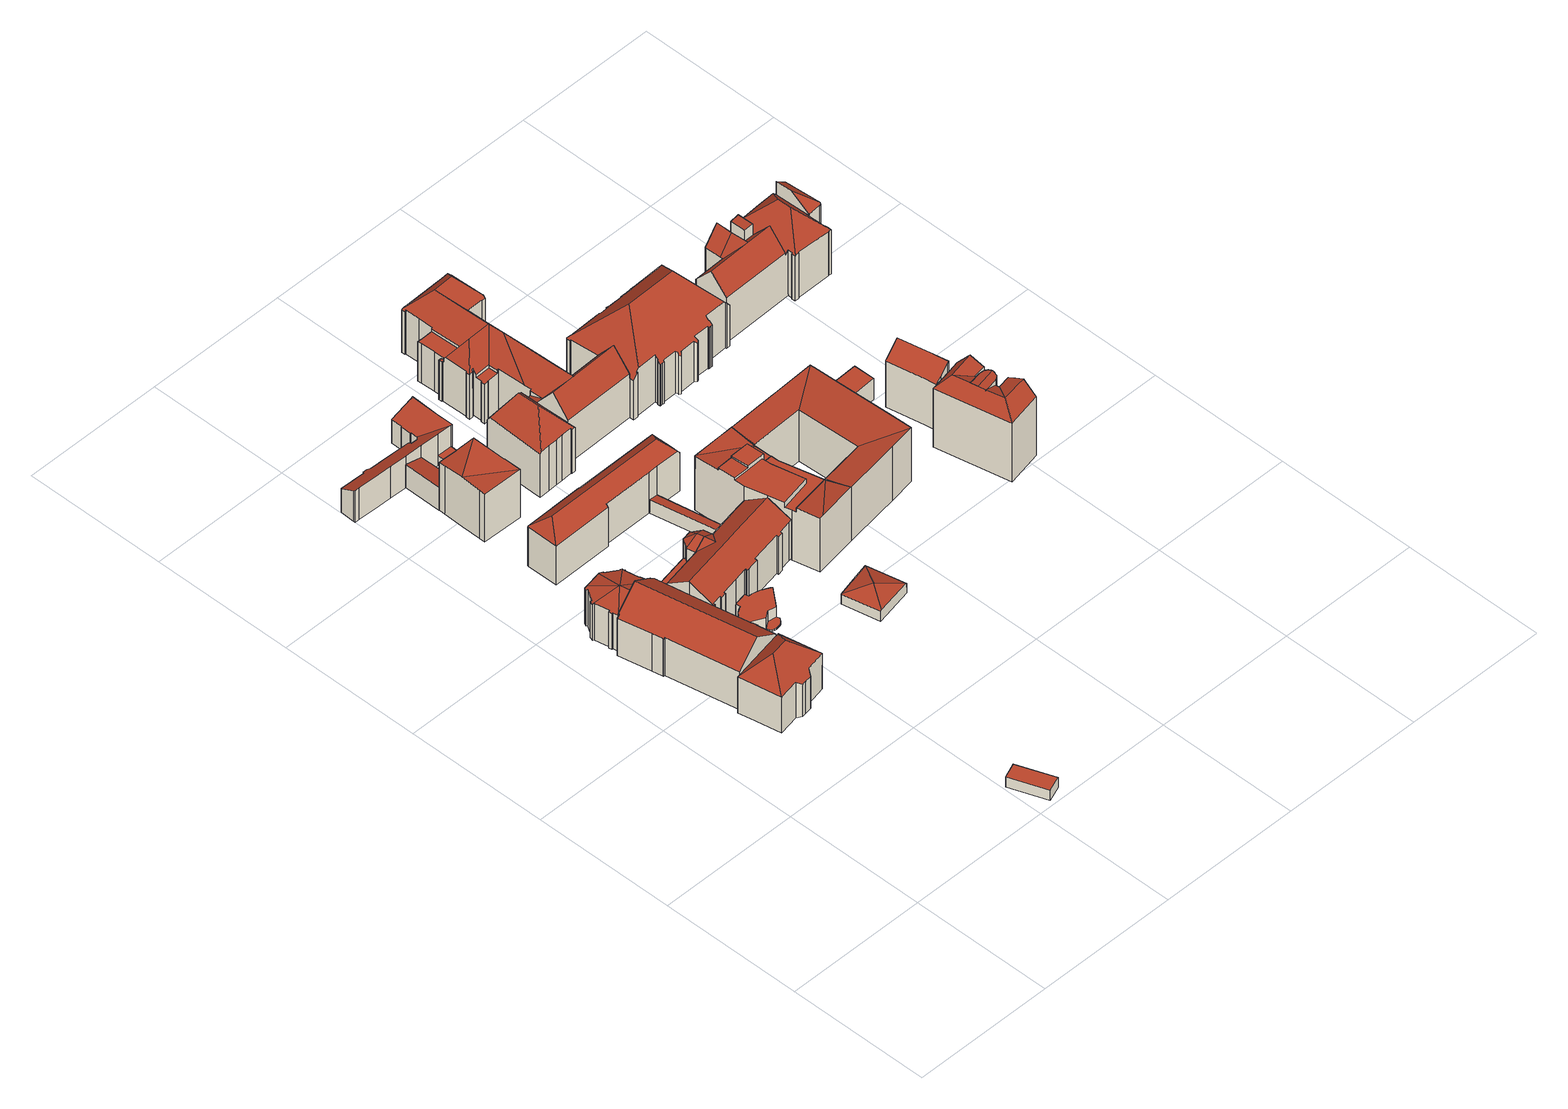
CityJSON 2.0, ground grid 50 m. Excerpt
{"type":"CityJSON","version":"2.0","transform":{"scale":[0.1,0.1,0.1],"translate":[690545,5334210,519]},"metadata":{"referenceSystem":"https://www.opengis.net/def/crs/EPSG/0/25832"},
"CityObjects":{
"building1":{"type":"Building","attributes":{"Gemeindeschluessel":"09162000","HoeheDach":"524.920","HoeheGrund":"520.920","Methode":"1000","NiedrigsteTraufeDesGebaeudes":"524.920","Geometrietyp2DReferenz":"3000","function":"51009_1610","roofType":"1000","measuredHeight":4},"geometry":[{"type":"MultiSurface","lod":"2","boundaries":[[[0,1,2,3]],[[4,5,6,7]],[[1,6,5,2]],[[3,2,5,4]],[[3,4,7,0]],[[7,6,1,0]]],"semantics":{"surfaces":[{"type":"WallSurface"},{"type":"RoofSurface"},{"type":"GroundSurface"}],"values":[0,0,1,0,2,0]}}]},
"building2":{"type":"Building","attributes":{"name":"Chirurgische Klinik","Gemeindeschluessel":"09162000","HoeheDach":"541.190","HoeheGrund":"519.807","Methode":"2000","NiedrigsteTraufeDesGebaeudes":"532.446","Geometrietyp2DReferenz":"3000","function":"31001_9998","roofType":"3200","measuredHeight":21.38,"storeysAboveGround":3},"geometry":[{"type":"MultiSurface","lod":"2","boundaries":[[[8,9,10,11]],[[12,13,14,15]],[[16,17,18,19,20]],[[21,22,23,24]],[[25,26,27,28,29]],[[30,31,32,33]],[[30,34,35,36,31]],[[37,38,39,40]],[[11,10,41,42]],[[43,44,45,46]],[[47,48,49,50,51,52]],[[53,54,55,56]],[[47,41,10,9,57,58,59,60,61,48]],[[62,63,64,65]],[[66,67,68,69,70]],[[49,71,72,73,50]],[[74,75,76,77,78,73]],[[61,79,80,81,23,22,82,83,84,85,86,87,88,89,90,91,92,48]],[[71,93,94,72]],[[54,53,95,96]],[[97,87,86,98]],[[53,56,73,72,99,100,101,102,95]],[[103,104,105,94,93,91,90]],[[106,107,108,109]],[[38,37,110,111]],[[112,57,9,8]],[[113,108,107,114,45,44,70,69,72]],[[65,64,27,26]],[[115,89,88,116]],[[13,12,117,118]],[[119,59,58,120]],[[121,122,123,124]],[[103,90,89,115]],[[125,82,22,21]],[[126,84,83,127]],[[128,129,130,131]],[[52,51,77,76]],[[132,133,20,134,135,36,35,136]],[[137,101,100,138]],[[128,138,100,99,129]],[[66,70,44,43]],[[72,69,68,29,28]],[[71,92,91,93]],[[14,13,118,39,38,111,18,17,16,139,119,120,112,8,11,42,75,74,55,54,96,140,137,138,128,131,141,62,65,26,25,67,66,43,46,142,106,109,143,144,145,146,147,121,124,104,103,115,116,97,98,148,126,127,125,21,24,149,150,34,30,33]],[[116,88,87,97]],[[12,15,151,135,134,110,37,40,117]],[[140,102,101,137]],[[148,85,84,126]],[[16,20,133,139]],[[74,73,56,55]],[[98,86,85,148]],[[143,152,153,144]],[[124,123,105,104]],[[14,33,32,151,15]],[[143,109,108,113,152]],[[46,45,114,142]],[[24,23,81,149]],[[119,139,133,132,60,59]],[[25,29,68,67]],[[151,32,31,36,135]],[[127,83,82,125]],[[51,50,78,77]],[[34,150,80,79,136,35]],[[132,136,79,61,60]],[[50,73,78]],[[102,140,96,95]],[[75,42,41,47,52,76]],[[149,81,80,150]],[[94,105,123,122,154,155,156,153,152,113,72]],[[147,154,122,121]],[[145,156,155,146]],[[131,130,157,141]],[[120,58,57,112]],[[141,157,63,62]],[[49,48,92,71]],[[19,110,134,20]],[[72,28,27,64,63,157,130,129,99]],[[144,153,156,145]],[[118,117,40,39]],[[142,114,107,106]],[[146,155,154,147]],[[18,111,110,19]]],"semantics":{"surfaces":[{"type":"WallSurface"},{"type":"RoofSurface"},{"type":"GroundSurface"}],"values":[0,0,0,0,0,0,0,0,0,0,0,0,1,0,0,1,0,1,1,0,0,1,0,0,0,0,1,0,0,0,0,0,0,0,0,0,1,1,0,0,0,1,0,2,0,1,0,0,0,0,0,0,0,0,0,0,0,0,0,1,0,0,0,0,1,0,0,0,1,0,0,0,0,0,0,1,1,0,0,0,0,0]}}]},
"building3":{"type":"Building","attributes":{"Gemeindeschluessel":"09162000","HoeheDach":"529.233","HoeheGrund":"519.660","Methode":"1000","NiedrigsteTraufeDesGebaeudes":"529.233","Geometrietyp2DReferenz":"3000","function":"31001_9998","roofType":"1000","measuredHeight":9.57,"storeysAboveGround":2},"geometry":[{"type":"MultiSurface","lod":"2","boundaries":[[[158,159,160,161,162,163]],[[164,165,166,167,168,169]],[[170,171,158,163]],[[172,173,174,175]],[[165,164,176,177,178,172,175,179,170,163,162,161,166]],[[178,180,173,172]],[[161,160,167,166]],[[180,181,182,169,168,167,160,159,158,171,183,174,173]],[[178,177,176,182,181,180]],[[179,175,174,183,171,170]],[[164,169,182,176]]],"semantics":{"surfaces":[{"type":"WallSurface"},{"type":"GroundSurface"},{"type":"RoofSurface"}],"values":[0,0,0,0,1,0,0,2,0,0,0]}}]},
"building4":{"type":"Building","attributes":{"Gemeindeschluessel":"09162000","HoeheDach":"525.230","HoeheGrund":"520.630","Methode":"2000","NiedrigsteTraufeDesGebaeudes":"521.240","Geometrietyp2DReferenz":"3000","function":"51009_1610","roofType":"1000","measuredHeight":4.6},"geometry":[{"type":"MultiSurface","lod":"2","boundaries":[[[184,185,186,187]],[[188,189,190,191]],[[192,193,194,195,196,197]],[[198,199,200,201]],[[202,203,204,205]],[[187,186,206,207]],[[208,202,205,188,191,209,210,211,212,196,195,213,214,215,216,217,218,219,184,187,207,220,221,222,223,224,225,226,227,228,198,201,229,230]],[[229,231,232,230]],[[227,233,234,228]],[[201,200,231,229]],[[235,211,210,236]],[[211,235,237,212]],[[212,237,197,196]],[[238,239,240,241,242,243,206,186,185,244,245,246,247,248,249,250,194,193,251,252,232,231,200,199,234,233,253]],[[219,244,185,184]],[[235,236,254,190,189,204,203,255,256,257,192,197,237]],[[208,255,203,202]],[[216,247,246,217]],[[213,250,249,214]],[[214,249,248,215]],[[241,240,223,222]],[[218,245,244,219]],[[246,245,218,217]],[[238,253,226,225]],[[224,239,238,225]],[[221,242,241,222]],[[191,190,254,209]],[[208,230,232,252,256,255]],[[228,234,199,198]],[[226,253,233,227]],[[206,243,220,207]],[[223,240,239,224]],[[215,248,247,216]],[[205,204,189,188]],[[256,252,251,257]],[[243,242,221,220]],[[257,251,193,192]],[[195,194,250,213]],[[209,254,236,210]]],"semantics":{"surfaces":[{"type":"WallSurface"},{"type":"GroundSurface"},{"type":"RoofSurface"}],"values":[0,0,0,0,0,0,1,0,0,0,0,0,0,2,0,2,0,0,0,0,0,0,0,0,0,0,0,0,0,0,0,0,0,0,0,0,0,0,0]}}]},
"building5":{"type":"Building","attributes":{"Gemeindeschluessel":"09162000","HoeheDach":"538.788","HoeheGrund":"519.310","Methode":"2000","NiedrigsteTraufeDesGebaeudes":"538.190","Geometrietyp2DReferenz":"3000","function":"31001_9998","roofType":"1000","measuredHeight":19.48,"storeysAboveGround":5},"geometry":[{"type":"MultiSurface","lod":"2","boundaries":[[[258,259,260,261]],[[262,263,264,265]],[[266,267,268,269]],[[270,271,272,273,274]],[[270,274,268,267]],[[275,276,277,278,273,272]],[[279,270,267,266]],[[276,275,280,279,266,269,281,262,265,258,261,277]],[[268,274,263,262,281,269]],[[273,278,260,259,264,263,274]],[[265,264,259,258]],[[261,260,278,277]],[[280,271,270,279]],[[275,272,271,280]]],"semantics":{"surfaces":[{"type":"WallSurface"},{"type":"RoofSurface"},{"type":"GroundSurface"}],"values":[0,0,0,1,1,0,0,2,0,1,0,0,0,0]}}]},
"building6":{"type":"Building","attributes":{"Gemeindeschluessel":"09162000","HoeheDach":"528.298","HoeheGrund":"519.250","Methode":"2000","NiedrigsteTraufeDesGebaeudes":"526.783","Geometrietyp2DReferenz":"3000","function":"31001_9998","roofType":"2100","measuredHeight":9.05,"storeysAboveGround":2},"geometry":[{"type":"MultiSurface","lod":"2","boundaries":[[[282,283,284,285,286,287,288,289]],[[290,289,288,291]],[[292,293,294,295,296,290,291,297]],[[295,294,284,283,282,296]],[[296,282,289,290]],[[293,292,297,287,286,285]],[[293,285,284,294]],[[291,288,287,297]]],"semantics":{"surfaces":[{"type":"RoofSurface"},{"type":"WallSurface"},{"type":"GroundSurface"}],"values":[0,1,2,1,1,1,1,1]}}]},
"building7":{"type":"Building","attributes":{"Gemeindeschluessel":"09162000","HoeheDach":"531.394","HoeheGrund":"519.050","Methode":"2000","NiedrigsteTraufeDesGebaeudes":"527.628","Geometrietyp2DReferenz":"3000","function":"31001_9998","roofType":"2100","measuredHeight":12.34,"storeysAboveGround":3},"geometry":[{"type":"MultiSurface","lod":"2","boundaries":[[[298,299,300,301]],[[302,303,304,305]],[[305,304,306,307]],[[308,309,310,311]],[[312,301,300,313,314,315]],[[316,317,318,319]],[[320,321,322,323,324,325,326,327]],[[328,329,330,331,332,333]],[[334,335,307,306,336,337]],[[338,339,340,341]],[[307,335,334,342,343,344,329,328,333,298,301,312,315,308,311,345,346,347,348,349,350,351,352,353,316,319,338,341,354,327,326,325,324,355,356,357,358,302,305]],[[357,359,360,358]],[[315,314,309,308]],[[324,323,361,355]],[[350,362,363,351]],[[355,361,364,356]],[[348,365,366,349]],[[367,368,369,347,346,345]],[[323,322,321,370,371,337,336,306,304,303,360,359,364,361]],[[349,366,362,350]],[[334,337,371,342]],[[314,313,300,299,332,331,330,372,370,321,320,373,340,339,318,317,374,375,363,362,366,365,369,368,367,310,309]],[[340,373,320,327,354,341]],[[333,332,299,298]],[[358,360,303,302]],[[374,317,316,353,352,375]],[[356,364,359,357]],[[319,318,339,338]],[[344,372,330,329]],[[343,342,371,370,372,344]],[[351,363,375,352]],[[311,310,367,345]],[[347,369,365,348]]],"semantics":{"surfaces":[{"type":"WallSurface"},{"type":"GroundSurface"},{"type":"RoofSurface"}],"values":[0,0,0,0,0,0,0,0,0,0,1,0,0,0,0,0,0,0,2,0,0,2,0,0,0,0,0,0,0,0,0,0,0]}}]},
"building8":{"type":"Building","attributes":{"name":"Chirurgische Klinik","Gemeindeschluessel":"09162000","HoeheDach":"539.770","HoeheGrund":"519.770","Methode":"2000","NiedrigsteTraufeDesGebaeudes":"534.461","Geometrietyp2DReferenz":"3000","function":"31001_3051","roofType":"3100","measuredHeight":20,"storeysAboveGround":3},"geometry":[{"type":"MultiSurface","lod":"2","boundaries":[[[376,377,378,379,380,381,382,383]],[[380,379,384,385]],[[386,387,388,389]],[[390,391,392,393]],[[394,395,396,397]],[[398,399,400,401]],[[402,403,404,405,406]],[[407,408,409,410]],[[411,412,395,394]],[[410,409,413,414]],[[415,416,417,418]],[[419,377,376,420,421]],[[402,406,422,423]],[[424,425,426,427]],[[414,413,416,415]],[[419,378,377]],[[428,429,430,431,432,433]],[[434,423,422]],[[434,422,406,419,421,435]],[[406,405,436,384,419]],[[437,438,387,386,439,440]],[[427,426,441,442]],[[443,444,445,446,447,448,392,391,388,387,438,437,403,402,423,449,450]],[[428,433,425,424]],[[451,452,453,454,455,448,447]],[[384,379,378,419]],[[456,127,457,458,459,126]],[[397,396,460,461]],[[389,388,391,390]],[[436,404,403,437,440,462,463,385,384]],[[418,417,464,465]],[[466,126,459,443,450,148]],[[393,392,448,455]],[[401,400,412,411]],[[148,450,449,467]],[[465,464,457,127]],[[453,452,399,398]],[[461,460,431,430]],[[468,467,449,423,434,435,469]],[[470,471,408,407]],[[398,401,411,394,397,461,430,429,428,424,427,442,470,407,410,414,415,418,465,127,456,126,466,148,467,468,469,472,473,383,382,381,380,385,463,462,440,439,386,389,390,393,455,454,453]],[[442,441,471,470]],[[435,421,420,473,472,469]],[[459,458,457,464,417,416,413,409,408,471,441,426,425,433,432,431,460,396,395,412,400,399,452,451,447,446,445,444,443]],[[405,404,436]],[[473,420,376,383]]],"semantics":{"surfaces":[{"type":"WallSurface"},{"type":"RoofSurface"},{"type":"GroundSurface"}],"values":[0,0,0,0,0,0,1,0,0,0,0,1,1,0,0,1,0,0,1,1,0,0,1,0,0,1,0,0,0,0,0,0,0,0,0,0,0,0,0,0,2,0,0,1,0,0]}}]},
"building9":{"type":"Building","attributes":{"Gemeindeschluessel":"09162000","HoeheDach":"539.850","HoeheGrund":"519.470","Methode":"2000","NiedrigsteTraufeDesGebaeudes":"534.645","Geometrietyp2DReferenz":"3000","function":"31001_9998","roofType":"3200","measuredHeight":20.38,"storeysAboveGround":3},"geometry":[{"type":"MultiSurface","lod":"2","boundaries":[[[474,475,476,477]],[[478,479,480,481]],[[482,483,484,485,486,487]],[[480,479,476,475,488,489,490,491,492]],[[493,494,495,496,497,498]],[[477,476,479,478]],[[488,499,500,501,494,493,489]],[[492,491,502,503,504]],[[505,506,507,474,477,478,481,504,503,486,485,484,497,496,495]],[[501,500,506,505,495,494]],[[503,502,487,486]],[[507,506,500,499,488,475,474]],[[481,480,492,504]],[[490,482,487,502,491]],[[490,489,493,498,483,482]],[[484,483,498,497]]],"semantics":{"surfaces":[{"type":"WallSurface"},{"type":"RoofSurface"},{"type":"GroundSurface"}],"values":[0,0,0,1,0,0,1,0,2,0,0,0,0,1,1,0]}}]},
"building10":{"type":"Building","attributes":{"Gemeindeschluessel":"09162000","HoeheDach":"523.243","HoeheGrund":"519.260","Methode":"1000","NiedrigsteTraufeDesGebaeudes":"523.243","Geometrietyp2DReferenz":"3000","function":"31001_2000","roofType":"1000","measuredHeight":3.98},"geometry":[{"type":"MultiSurface","lod":"2","boundaries":[[[508,509,510,511]],[[511,512,513,508]],[[511,510,514,512]],[[513,515,509,508]],[[509,515,514,510]],[[512,514,515,513]]],"semantics":{"surfaces":[{"type":"WallSurface"},{"type":"GroundSurface"},{"type":"RoofSurface"}],"values":[0,1,0,0,2,0]}}]},
"building11":{"type":"Building","attributes":{"Gemeindeschluessel":"09162000","HoeheDach":"526.519","HoeheGrund":"520.262","Methode":"2000","NiedrigsteTraufeDesGebaeudes":"524.123","Geometrietyp2DReferenz":"3000","function":"31001_9998","roofType":"3500","measuredHeight":6.26},"geometry":[{"type":"MultiSurface","lod":"2","boundaries":[[[516,517,518,519,520]],[[521,522,523]],[[519,524,525,520]],[[519,518,526,527,524]],[[518,517,528,529,526]],[[530,523,522,529,528]],[[516,520,525,521,523,530]],[[522,527,526,529]],[[521,525,524,527,522]],[[516,530,528,517]]],"semantics":{"surfaces":[{"type":"GroundSurface"},{"type":"RoofSurface"},{"type":"WallSurface"}],"values":[0,1,2,2,2,1,2,1,1,2]}}]},
"building12":{"type":"Building","attributes":{"Gemeindeschluessel":"09162000","HoeheDach":"523.228","HoeheGrund":"519.290","Methode":"1000","NiedrigsteTraufeDesGebaeudes":"522.762","Geometrietyp2DReferenz":"3000","function":"31001_2000","roofType":"1000","measuredHeight":3.94},"geometry":[{"type":"MultiSurface","lod":"2","boundaries":[[[531,532,533,534]],[[531,535,536,532]],[[532,536,537,533]],[[531,534,538,535]],[[536,535,538,537]],[[533,537,538,534]]],"semantics":{"surfaces":[{"type":"WallSurface"},{"type":"RoofSurface"},{"type":"GroundSurface"}],"values":[0,0,1,2,0,0]}}]},
"building13":{"type":"Building","attributes":{"Gemeindeschluessel":"09162000","HoeheDach":"524.936","HoeheGrund":"519.470","Methode":"1000","NiedrigsteTraufeDesGebaeudes":"524.524","Geometrietyp2DReferenz":"3000","function":"31001_9998","roofType":"1000","measuredHeight":5.47},"geometry":[{"type":"MultiSurface","lod":"2","boundaries":[[[539,540,541,542,474,543]],[[544,540,539,543,545,546]],[[547,477,548,474,542,541]],[[547,544,546,477]],[[541,540,544,547]],[[546,545,543,474,548,477]]],"semantics":{"surfaces":[{"type":"WallSurface"},{"type":"RoofSurface"},{"type":"GroundSurface"}],"values":[0,1,2,0,0,0]}}]},
"building14":{"type":"Building","attributes":{"Gemeindeschluessel":"09162000","HoeheDach":"541.964","HoeheGrund":"519.049","Methode":"2000","NiedrigsteTraufeDesGebaeudes":"538.653","Geometrietyp2DReferenz":"3000","function":"31001_9998","roofType":"1000","measuredHeight":22.91,"storeysAboveGround":5},"geometry":[{"type":"MultiSurface","lod":"2","boundaries":[[[549,550,551,552]],[[553,554,555,556,557]],[[558,559,560,561]],[[562,563,564,565,566,567]],[[568,569,570,571]],[[572,573,550,549]],[[574,575,576,577]],[[564,551,550,573,565]],[[578,579,555,554]],[[580,581,582]],[[583,584,552,551,564,563,585,561,560]],[[586,587,569,568]],[[588,589,570,569,587,590,591]],[[558,561,585,592]],[[593,590,587,586]],[[557,556,579,582,581]],[[583,582,579,578,584]],[[594,595,596,571,570,589]],[[583,560,559,593,586,568,571,596,580,582]],[[597,598,599,600]],[[590,593,559,597,600,575,574,591]],[[562,567,577,576,599,598]],[[588,601,594,589]],[[553,595,594,601,602,572,549,552,584,578,554]],[[592,562,598,597,559,558]],[[572,602,566,565,573]],[[602,601,588,591,574,577,567,566]],[[585,563,562,592]],[[555,579,556]],[[575,600,599,576]],[[595,553,557,581,580,596]]],"semantics":{"surfaces":[{"type":"WallSurface"},{"type":"RoofSurface"},{"type":"GroundSurface"}],"values":[0,0,0,1,0,0,1,1,0,0,0,0,1,1,0,1,0,0,1,1,0,0,0,2,0,0,0,0,1,0,0]}}]},
"building15":{"type":"Building","attributes":{"name":"Staatl. Berufsfachschule für med.-technische Laboratoriumsassistenten der Universität München","Gemeindeschluessel":"09162000","HoeheDach":"540.257","HoeheGrund":"519.049","Methode":"1000","NiedrigsteTraufeDesGebaeudes":"539.197","Geometrietyp2DReferenz":"3000","function":"31001_9998","roofType":"1000","measuredHeight":21.21,"storeysAboveGround":5},"geometry":[{"type":"MultiSurface","lod":"2","boundaries":[[[603,604,605,606,607,608,609,610]],[[611,605,612,613]],[[549,609,608,614]],[[615,616,617,618,604,619]],[[620,621,622,623,624,625,626,627]],[[554,628,629,630,631,632]],[[629,633,623,622,634,630]],[[635,636,637,617,616,638,639,578]],[[613,612,627,626]],[[554,632,635,578]],[[632,631,630,634,618,617,637,636,635]],[[552,610,609,549]],[[608,607,606,605,611,640,641,614]],[[618,634,622,621,620,627,612,605,604]],[[552,642,619,604,603,610]],[[633,629,628,554,578,639,638,616,615,619,642,552,549,614,641,640,611,613,626,625,624,623]]],"semantics":{"surfaces":[{"type":"RoofSurface"},{"type":"WallSurface"},{"type":"GroundSurface"}],"values":[0,1,1,1,1,1,1,1,1,1,0,1,1,0,1,2]}}]},
"building16":{"type":"Building","attributes":{"Gemeindeschluessel":"09162000","HoeheDach":"528.136","HoeheGrund":"519.821","Methode":"1000","NiedrigsteTraufeDesGebaeudes":"528.136","Geometrietyp2DReferenz":"3000","function":"31001_1000","roofType":"1000","measuredHeight":8.31},"geometry":[{"type":"MultiSurface","lod":"2","boundaries":[[[643,644,645,646]],[[647,648,643,646]],[[649,647,646,645,650]],[[647,649,651,648]],[[652,650,645,644]],[[649,650,652,651]],[[648,651,652,644,643]]],"semantics":{"surfaces":[{"type":"WallSurface"},{"type":"GroundSurface"},{"type":"RoofSurface"}],"values":[0,0,1,0,0,0,2]}}]},
"building17":{"type":"Building","attributes":{"name":"Poliklinik","Gemeindeschluessel":"09162000","HoeheDach":"549.440","HoeheGrund":"519.090","Methode":"2000","NiedrigsteTraufeDesGebaeudes":"533.946","Geometrietyp2DReferenz":"3000","function":"31001_3051","roofType":"3200","measuredHeight":30.35,"storeysAboveGround":3},"geometry":[{"type":"MultiSurface","lod":"2","boundaries":[[[653,654,655,656]],[[657,658,659]],[[660,661,662,663]],[[664,665,666,667]],[[668,669,670,671]],[[672,673,674,675]],[[676,677,678,679]],[[680,681,682,683]],[[684,685,686]],[[687,688,654,653]],[[689,690,691,692]],[[693,694,695,696]],[[697,698,677,676]],[[699,700,701,702]],[[703,704,705,706]],[[707,708,709,710]],[[711,712,713,714,715]],[[716,717,718,719,720,721]],[[722,723,724,725]],[[726,721,720,727]],[[728,729,730,731]],[[732,733,734,735,736,737,738]],[[739,740,713,712]],[[741,742,743,744]],[[745,746,747,748,749]],[[703,750,751,752,704]],[[694,693,753,754,755,691,690,756,757,758,759,760,761,762,763,764,765,766,767,768,769,666,665,770,771,772,773,774,775]],[[776,777,737,736]],[[778,779,715,714,780]],[[781,782,783,784]],[[785,753,693,696]],[[786,787,788,789]],[[710,709,661,660]],[[688,790,791,779,778,792,793,655,654]],[[779,791,794,711,715]],[[750,703,795,796]],[[797,798,799,800]],[[713,740,801,802,803,804,780,714]],[[805,806,807,808]],[[809,810,811,812]],[[813,814,815,816]],[[817,818,767,766,819]],[[679,678,820,821]],[[822,823,824,825]],[[826,827,828,682,681,829,830,831]],[[832,833,834,670,669,831,830,835,836,837,838]],[[839,840,841,842]],[[843,844,845,846]],[[847,848,849,850]],[[851,827,826,852]],[[853,854,855,856]],[[857,858,733,732,859]],[[850,849,810,809]],[[860,861,862,863]],[[675,674,864,865]],[[866,867,868,869,859,732,738]],[[846,845,848,847]],[[870,871,872,873,838,837]],[[832,838,873,874,705,704,752]],[[835,875,876,836]],[[728,877,878,816,815,879,729]],[[798,797,880,881]],[[680,882,883,829,681]],[[884,749,748,885,886,887,888]],[[889,773,772,890]],[[891,892,864,674,673,862,861,820,678,677,698,855,854,893,894]],[[895,774,773,889]],[[812,811,708,707]],[[896,897,685,684,731,730,898]],[[899,900,901,902]],[[903,904,905,906]],[[817,819,784,783]],[[907,802,801,908]],[[890,772,771,909]],[[703,700,699,910,795]],[[911,912,913,914,915,916]],[[917,918,919,866,920,824,823,921,922,923,924]],[[925,834,833,926]],[[927,768,767,818]],[[776,736,735,928]],[[893,929,917,894]],[[745,749,781,784,819,766,765,930,931,932,743,742]],[[928,735,734,933]],[[789,788,737,777]],[[867,800,799,934,868]],[[935,936,937,938]],[[903,939,931,930,904]],[[866,738,737,788,787,940,941,920]],[[731,942,885,748,747]],[[943,944,945,946]],[[755,754,947,948]],[[787,786,949,940]],[[950,951,952,953]],[[805,954,955,956,806]],[[746,877,728,731,747]],[[957,958,916,915,943,946,959,960]],[[961,941,940,949]],[[962,963,964,965]],[[888,887,966,967]],[[746,745,742,741,878,877]],[[968,969,970,971]],[[795,910,972,973,974,975,796]],[[976,977,978,658,657,686,685,897]],[[917,924,891,894]],[[979,828,827,851]],[[980,875,835,830,829,883,981,964,963,982]],[[961,825,824,920,941]],[[725,724,969,968]],[[749,884,782,781]],[[983,751,750,796,975]],[[688,687,984,790]],[[985,957,960,986]],[[987,988,936,935]],[[718,717,952,951,989,945,944,918]],[[990,760,759,991]],[[965,964,981,992]],[[942,731,684,993]],[[994,995,996,997,764,763,970,969,724,723,983,975,974]],[[992,981,883,882]],[[765,764,997,937,936,988,841,840,998,662,661,709,708,811,810,849,848,845,844,901,900,905,904,930]],[[926,833,832,752,751,983,723,722]],[[999,923,922,1000]],[[857,859,869,1001]],[[1002,1003,702,701,1004,1005,1006]],[[1007,769,768,927]],[[991,759,758,1008]],[[1009,921,823,822]],[[1010,967,966,804,803]],[[1011,994,974,973]],[[955,1012,1013,1014,956]],[[1008,758,757,1015]],[[976,897,896,913,912]],[[1016,998,840,839]],[[683,682,828,979]],[[1017,775,774,895]],[[1018,770,665,664]],[[692,691,755,948]],[[1019,807,806,956,1014]],[[977,1020,793,792,978]],[[1021,932,931,939]],[[1002,1006,872,871]],[[996,1022,938,937,997]],[[994,1011,1023,995]],[[853,727,720,719,929,893,854]],[[1000,922,921,1009]],[[863,862,673,672]],[[913,896,898,918,944,914]],[[797,800,867,866,919,879,815,814,880]],[[1024,1025,876,875,980,1013,1012]],[[909,771,770,1018]],[[1026,1027,959,946,945,989]],[[703,706,700]],[[754,753,785,947]],[[1028,716,721,726]],[[705,874,1029,706]],[[821,820,861,860]],[[856,855,698,697]],[[1015,757,756,1030]],[[1031,762,761,1032]],[[999,1033,892,891,924,923]],[[1013,980,982,1019,1014]],[[886,885,942,993,659]],[[659,993,684,686,657]],[[906,905,900,899]],[[955,954,1024,1012]],[[933,734,733,858]],[[962,808,807,1019,982,963]],[[671,670,834,925]],[[865,864,892,1033]],[[1031,971,970,763,762]],[[1010,803,802,907]],[[915,914,944,943]],[[1001,869,868,934]],[[656,655,793,1020]],[[663,662,998,1016]],[[706,1029,1005,1004]],[[778,780,804,966,887,886,659,658,978,792]],[[842,841,988,987]],[[744,743,932,1021]],[[879,919,918,898,730,729]],[[668,852,826,831,669]],[[911,916,958,1034]],[[1028,953,952,717,716]],[[1032,761,760,990]],[[1003,972,910,699,702]],[[667,666,769,1007]],[[908,801,740,739]],[[718,918,917,929,719]],[[902,901,844,843]],[[881,880,814,813]],[[1029,874,873,872,1006,1005]],[[805,808,962,965,992,882,680,683,979,851,852,668,671,925,926,722,725,968,971,1031,1032,990,991,1008,1015,1030,689,692,948,947,785,696,695,1017,895,889,890,909,1018,664,667,1007,927,818,817,783,782,884,888,967,1010,907,908,739,712,711,794,984,687,653,656,1020,977,976,912,911,1034,985,986,1027,1026,950,953,1028,726,727,853,856,697,676,679,821,860,863,672,675,865,1033,999,1000,1009,822,825,961,949,786,789,777,776,928,933,858,857,1001,934,799,798,881,813,816,878,741,744,1021,939,903,906,899,902,843,846,847,850,809,812,707,710,660,663,1016,839,842,987,935,938,1022,1023,1011,973,972,1003,1002,871,870,1025,1024,954]],[[1026,989,951,950]],[[1022,996,995,1023]],[[1034,958,957,985]],[[1030,756,690,689]],[[694,775,1017,695]],[[1025,870,837,836,876]],[[986,960,959,1027]],[[794,791,790,984]],[[700,706,1004,701]]],"semantics":{"surfaces":[{"type":"WallSurface"},{"type":"RoofSurface"},{"type":"GroundSurface"}],"values":[0,0,0,0,0,0,0,0,0,0,0,0,0,1,1,0,0,1,0,0,1,1,0,0,0,1,1,0,1,0,0,0,0,1,0,1,0,1,0,0,0,0,0,0,1,1,0,0,0,0,0,0,0,0,0,1,0,0,0,1,0,0,0,0,0,1,0,0,1,0,0,0,0,0,1,0,1,0,0,0,0,1,0,0,0,0,0,1,1,0,0,0,0,0,1,1,0,0,0,0,0,0,0,0,0,1,0,0,0,0,0,0,0,1,0,0,1,1,0,1,0,0,0,0,0,0,0,0,0,1,0,0,0,0,0,0,0,1,0,0,0,0,0,0,0,0,1,1,0,0,0,1,0,0,0,0,0,0,0,0,0,0,1,0,0,0,0,0,0,0,0,0,0,0,0,0,1,0,0,1,0,0,0,0,0,0,0,1,0,0,1,2,0,0,0,0,0,0,0,0,1]}}]},
"building18":{"type":"Building","attributes":{"Gemeindeschluessel":"09162000","HoeheDach":"547.440","HoeheGrund":"519.297","Methode":"2000","NiedrigsteTraufeDesGebaeudes":"542.457","Geometrietyp2DReferenz":"3000","function":"31001_1000","roofType":"3100","measuredHeight":28.14,"storeysAboveGround":7},"geometry":[{"type":"MultiSurface","lod":"2","boundaries":[[[1035,1036,1037,1038,1039]],[[1040,1041,1042,1043,1044]],[[1045,1046,1047,1048,1049,1044]],[[1050,1051,1035,1039]],[[1046,1045,1052,1053,1054]],[[1055,1056,1057,1058]],[[1059,1060,1061]],[[1062,1063,1064,1065]],[[1066,1067,1068,1069]],[[1070,1071,1072,1073]],[[1074,1075,1076,1077]],[[1078,1079,1071,1070]],[[1042,1080,1081,1082,1043]],[[1052,1083,1084,1085,1068,1067,1086,1087,1088,1089,1090,1091,1092,1072,1071,1079,1093,1094,1053]],[[1073,1072,1092,1095]],[[1059,1046,1054]],[[1096,1097,1098,1099]],[[1100,1101,1041,1040,1102]],[[1103,1104,1063,1062]],[[1099,1098,1105,1106]],[[1107,1108,1056,1055]],[[1109,1110,1104,1103]],[[1111,1090,1089,1112]],[[1113,1091,1090,1111]],[[1114,1087,1086,1115]],[[1052,1045,1083]],[[1116,1093,1079,1078]],[[1049,1117,1118,1119]],[[1116,1120,1121,1094,1093]],[[1058,1057,1110,1109]],[[1047,1046,1059,1061,1122]],[[1047,1122,1050,1039,1038]],[[1115,1086,1067,1066]],[[1080,1042,1041,1101]],[[1123,1124,1085,1084,1125]],[[1126,1127,1108,1107]],[[1069,1068,1085,1124]],[[1051,1050,1122,1061,1060,1127,1126]],[[1082,1081,1123,1125]],[[1095,1092,1091,1113]],[[1100,1102,1119,1118]],[[1077,1076,1037,1036]],[[1117,1049,1048,1128]],[[1075,1074,1128,1048]],[[1040,1044,1049,1119,1102]],[[1125,1084,1083]],[[1053,1094,1121,1105,1098,1097,1064,1063,1104,1110,1057,1056,1108,1127,1060,1059,1054]],[[1082,1125,1083,1045,1044,1043]],[[1112,1089,1088,1129]],[[1129,1088,1087,1114]],[[1106,1105,1121,1120]],[[1047,1038,1037,1076,1075,1048]],[[1117,1128,1074,1077,1036,1035,1051,1126,1107,1055,1058,1109,1103,1062,1065,1096,1099,1106,1120,1116,1078,1070,1073,1095,1113,1111,1112,1129,1114,1115,1066,1069,1124,1123,1081,1080,1101,1100,1118]],[[1065,1064,1097,1096]]],"semantics":{"surfaces":[{"type":"WallSurface"},{"type":"RoofSurface"},{"type":"GroundSurface"}],"values":[0,1,1,0,0,0,0,0,0,0,0,0,0,1,0,0,0,0,0,0,0,0,0,0,0,0,0,0,0,0,1,1,0,0,0,0,0,0,0,0,0,0,0,0,1,0,1,1,0,0,0,1,2,0]}}]},
"building19":{"type":"Building","attributes":{"Gemeindeschluessel":"09162000","HoeheDach":"541.717","HoeheGrund":"519.400","Methode":"1000","NiedrigsteTraufeDesGebaeudes":"537.547","Geometrietyp2DReferenz":"3000","function":"31001_1000","roofType":"2100","measuredHeight":22.32,"storeysAboveGround":6},"geometry":[{"type":"MultiSurface","lod":"2","boundaries":[[[1130,1131,1132,1133]],[[1131,1130,1134,1135]],[[1135,1136,1137,1138,1139,1140,1141,1142,1143,1132,1131]],[[1138,1137,1136,1144,1145,1146]],[[1147,1146,1145,1144,1134,1130,1133,1148,1149,1150,1151]],[[1143,1148,1133,1132]],[[1135,1134,1144,1136]],[[1141,1150,1149,1142]],[[1142,1149,1148,1143]],[[1140,1151,1150,1141]],[[1139,1138,1146,1147,1151,1140]]],"semantics":{"surfaces":[{"type":"WallSurface"},{"type":"GroundSurface"},{"type":"RoofSurface"}],"values":[0,0,1,0,2,0,0,0,0,0,0]}}]}
},
"vertices":[
[545,5,19],[545,5,59],[497,134,59],[497,134,19],[549,154,19],[549,154,59],[599,25,59],[599,25,19],
[147,1187,8],[147,1187,155],[124,1300,154],[124,1300,8],[349,758,134],[349,758,8],[359,775,8],[359,775,149],[194,894,8],[202,852,8],[221,748,8],[221,748,148],[194,894,149],[373,1013,8],[373,1013,156],[378,1014,152],[378,1014,8],[163,1456,8],[153,1455,8],[153,1455,149],[161,1456,151],[163,1456,151],[400,935,8],[400,935,148],[429,790,148],[429,790,8],[390,933,8],[390,933,149],[399,934,149],[293,762,149],[293,762,8],[311,751,8],[311,751,135],[135,1302,162],[135,1302,8],[225,1469,8],[225,1469,149],[235,1463,149],[235,1463,8],[135,1306,162],[218,1322,222],[218,1322,176],[137,1306,149],[137,1306,147],[135,1306,147],[131,1327,149],[131,1327,8],[135,1328,8],[135,1328,150],[154,1150,155],[154,1147,155],[159,1147,158],[207,898,158],[296,916,222],[152,1444,8],[152,1444,151],[148,1446,149],[148,1446,8],[224,1467,8],[219,1466,8],[219,1466,151],[221,1466,151],[224,1467,150],[219,1322,176],[208,1372,176],[139,1308,150],[139,1308,8],[134,1307,8],[134,1307,147],[136,1308,147],[136,1308,149],[389,934,155],[377,997,156],[382,998,152],[368,1042,156],[348,1138,157],[333,1217,157],[319,1293,156],[316,1311,156],[312,1329,157],[315,1330,154],[313,1338,154],[298,1335,166],[297,1338,166],[219,1322,222],[297,1338,150],[297,1340,150],[129,1339,149],[129,1339,8],[312,1329,8],[316,1311,8],[119,1393,150],[119,1392,150],[124,1391,152],[134,1340,151],[298,1335,8],[292,1361,8],[292,1361,150],[273,1432,8],[273,1432,151],[275,1435,150],[275,1435,8],[222,748,149],[222,748,8],[154,1150,8],[280,1432,150],[232,1459,151],[313,1338,8],[315,1330,8],[326,754,135],[326,754,8],[159,1147,8],[154,1147,8],[293,1374,8],[293,1374,149],[296,1361,149],[296,1361,8],[368,1042,8],[333,1217,8],[348,1138,8],[123,1405,8],[123,1405,149],[124,1407,149],[124,1407,8],[207,898,147],[207,896,149],[279,836,222],[342,848,222],[389,934,147],[124,1391,8],[119,1392,8],[207,896,8],[134,1340,8],[128,1404,8],[232,1459,8],[281,1432,8],[280,1428,8],[284,1423,8],[280,1421,8],[290,1373,8],[319,1293,8],[382,998,8],[377,997,8],[428,789,149],[281,1432,150],[280,1428,150],[290,1373,150],[280,1421,151],[284,1423,149],[128,1404,151],
[350,1350,102],[459,1371,102],[466,1372,102],[466,1372,7],[459,1371,7],[350,1350,7],[462,1354,7],[463,1354,7],[471,1369,7],[471,1369,102],[463,1354,102],[462,1354,102],[336,1328,7],[336,1328,102],[316,1311,7],[316,1311,102],[338,1314,102],[338,1314,7],[468,1322,7],[342,1298,7],[319,1293,7],[337,1321,7],[319,1293,102],[342,1298,102],[468,1322,102],[337,1321,102],
[455,1142,16],[455,1142,62],[461,1146,62],[461,1146,16],[528,1049,16],[528,1049,22],[521,1045,22],[521,1045,16],[485,1063,22],[485,1063,62],[485,1065,62],[485,1065,16],[488,1052,16],[488,1052,22],[576,1144,16],[576,1144,62],[582,1141,62],[582,1141,16],[538,1059,16],[538,1059,22],[534,1053,22],[534,1053,16],[468,1149,62],[468,1149,16],[542,1065,16],[514,1044,16],[507,1043,16],[500,1045,16],[493,1047,16],[416,1099,16],[422,1108,16],[428,1115,16],[433,1121,16],[438,1127,16],[444,1133,16],[449,1138,16],[466,1165,16],[512,1174,16],[515,1161,16],[527,1161,16],[535,1160,16],[548,1156,16],[554,1155,16],[562,1151,16],[571,1147,16],[587,1137,16],[538,1076,16],[587,1137,62],[538,1076,62],[562,1151,62],[571,1147,62],[500,1045,22],[507,1043,22],[493,1047,22],[548,1156,62],[535,1160,62],[527,1161,62],[515,1161,62],[512,1174,62],[466,1165,62],[449,1138,62],[444,1133,62],[438,1127,62],[433,1121,62],[428,1115,62],[422,1108,62],[416,1099,62],[509,1080,62],[538,1075,62],[554,1155,62],[514,1044,22],[542,1065,22],[538,1075,22],[509,1080,22],
[231,2073,3],[231,2073,192],[265,2072,192],[265,2072,3],[200,2051,3],[200,2051,193],[200,2073,192],[200,2073,3],[197,1891,3],[197,1891,192],[197,1911,193],[197,1911,3],[338,1888,192],[338,1950,192],[337,1952,192],[338,2071,192],[198,1982,198],[337,1952,3],[338,2071,3],[338,2072,3],[338,2072,192],[338,1888,3],[338,1950,3],[198,1982,3],
[231,2073,86],[264,2072,78],[265,2072,78],[265,2092,78],[265,2113,78],[263,2205,78],[201,2206,93],[200,2073,93],[200,2073,2],[201,2206,2],[265,2113,2],[265,2092,2],[265,2072,2],[264,2072,2],[231,2073,2],[263,2205,2],
[201,2206,0],[201,2206,124],[142,2208,124],[142,2208,0],[381,2360,0],[381,2360,121],[389,2360,124],[389,2360,0],[388,2338,124],[388,2338,0],[2,2212,0],[2,2212,123],[2,2218,120],[2,2218,0],[96,2209,0],[96,2209,124],[18,2212,124],[18,2212,0],[270,2262,0],[270,2262,92],[270,2249,99],[270,2249,0],[302,2259,93],[302,2260,93],[302,2262,93],[303,2284,93],[303,2284,0],[302,2262,0],[302,2260,0],[302,2259,0],[298,2204,0],[328,2203,0],[328,2203,124],[298,2204,124],[263,2205,124],[263,2205,0],[386,2243,0],[386,2259,0],[386,2259,123],[386,2243,123],[291,2248,0],[291,2248,99],[297,2254,96],[297,2254,0],[386,2202,0],[385,2202,0],[380,2202,0],[4,2267,0],[5,2270,0],[5,2271,0],[92,2268,0],[94,2268,0],[101,2277,0],[116,2276,0],[122,2267,0],[184,2265,0],[299,2256,0],[300,2284,0],[302,2321,0],[304,2321,0],[305,2361,0],[304,2321,93],[305,2361,93],[300,2284,92],[101,2277,86],[116,2276,86],[302,2321,92],[92,2268,91],[94,2268,91],[4,2267,93],[5,2270,92],[5,2271,91],[385,2202,123],[386,2202,124],[380,2202,123],[299,2256,95],[184,2265,92],[122,2267,91],
[482,1386,158],[484,1387,159],[514,1392,159],[516,1392,158],[516,1392,8],[514,1392,8],[484,1387,8],[482,1386,8],[547,1372,158],[547,1372,8],[604,1349,8],[604,1349,160],[657,1360,159],[657,1360,8],[684,1366,8],[684,1366,159],[713,1370,159],[713,1370,8],[677,1200,8],[677,1200,155],[676,1206,159],[676,1206,8],[735,1217,8],[735,1217,159],[694,1209,158],[694,1209,8],[518,1294,183],[553,1340,159],[553,1341,159],[514,1333,182],[511,1333,183],[407,1154,8],[407,1154,158],[408,1149,155],[408,1149,8],[695,1203,8],[695,1203,155],[388,1145,155],[388,1145,8],[387,1150,8],[387,1150,158],[355,1144,158],[355,1144,8],[506,1358,183],[471,1369,158],[464,1356,158],[508,1332,182],[468,1324,159],[518,1170,8],[518,1170,155],[517,1175,158],[517,1175,8],[527,1171,8],[541,1174,8],[567,1179,8],[567,1179,155],[541,1174,155],[527,1171,155],[468,1324,157],[462,1354,157],[553,1341,158],[554,1338,160],[555,1339,160],[555,1339,8],[554,1338,8],[512,1174,158],[512,1174,8],[333,1219,208],[482,1248,208],[526,1256,208],[569,1265,208],[731,1296,208],[731,1296,207],[468,1322,160],[319,1293,160],[749,1220,159],[750,1220,159],[750,1220,8],[749,1220,8],[731,1296,8],[347,1143,8],[348,1138,156],[347,1143,159],[333,1217,206],[566,1185,159],[566,1185,8],[553,1340,8],[553,1341,8],[356,1140,156],[356,1140,8],[333,1219,8],[468,1322,8],[468,1324,8],[462,1354,8],[466,1165,8],[466,1165,158],[464,1356,8],[471,1369,8],
[634,1638,5],[634,1638,167],[603,1637,166],[603,1637,5],[426,1636,5],[426,1636,166],[426,1627,158],[426,1627,5],[213,1737,160],[424,1742,158],[424,1742,5],[213,1737,5],[211,1737,5],[211,1737,158],[719,1637,166],[683,1686,209],[254,1682,209],[211,1624,158],[211,1624,157],[722,1741,161],[724,1741,158],[724,1741,5],[722,1741,5],[425,1736,5],[425,1736,163],[726,1637,157],[726,1637,156],[726,1666,157],[211,1733,158],[211,1733,5],[211,1624,5],[726,1666,5],[726,1637,5],[719,1637,5],
[378,2121,3],[378,2121,42],[326,2122,42],[326,2122,3],[328,2203,3],[380,2202,3],[328,2203,42],[380,2202,42],
[737,857,13],[709,986,13],[776,1002,13],[841,1018,13],[870,884,13],[868,884,52],[789,935,75],[742,858,53],[841,1018,51],[870,884,51],[776,1002,52],[840,1017,52],[709,986,51],[710,987,52],[737,857,52],
[418,2242,3],[418,2242,38],[386,2243,42],[386,2243,3],[421,2336,3],[421,2336,38],[388,2338,42],[388,2338,3],
[648,1560,55],[684,1366,56],[684,1366,5],[648,1560,5],[634,1638,55],[657,1360,59],[633,1638,55],[603,1637,59],[657,1360,5],[633,1638,5],
[861,1563,0],[861,1563,214],[864,1476,198],[864,1476,0],[771,1127,0],[922,1151,0],[922,1151,214],[783,1129,212],[771,1127,213],[834,1411,197],[834,1411,198],[866,1412,198],[866,1412,197],[831,1473,201],[864,1474,198],[864,1475,198],[707,1557,213],[705,1557,214],[709,1469,214],[855,1264,198],[855,1264,217],[744,1241,217],[744,1241,198],[827,1562,0],[827,1562,214],[712,1407,223],[768,1408,223],[765,1471,223],[709,1469,223],[903,1236,0],[903,1236,198],[753,1205,198],[753,1205,213],[903,1237,198],[867,1385,198],[867,1385,0],[864,1474,197],[829,1381,198],[829,1381,217],[713,1370,217],[731,1296,217],[827,1410,216],[712,1407,216],[831,1473,197],[827,1410,198],[731,1296,0],[750,1220,0],[750,1220,198],[834,1411,230],[831,1473,230],[765,1471,230],[768,1408,230],[713,1370,0],[705,1557,0],
[1050,1483,202],[1051,1483,202],[1196,1578,213],[1047,1571,213],[1038,1571,213],[884,1564,213],[861,1563,213],[864,1476,202],[1196,1578,0],[1197,1566,213],[1197,1566,0],[884,1564,0],[1061,1261,0],[1061,1260,0],[1061,1260,202],[1061,1261,202],[1051,1483,0],[1200,1489,213],[1209,1285,213],[1213,1197,213],[1213,1197,0],[1209,1285,0],[1200,1489,0],[1200,1490,0],[1200,1490,213],[1064,1173,0],[1119,1182,0],[1119,1182,213],[1064,1173,213],[922,1151,213],[1212,1197,0],[1212,1197,213],[903,1236,202],[959,1245,202],[1060,1260,202],[1060,1260,0],[959,1245,0],[1047,1571,0],[1038,1571,0],[1050,1483,0],
[1200,1490,91],[1197,1566,91],[1197,1566,8],[1200,1490,8],[1263,1492,8],[1263,1492,91],[1372,1498,8],[1370,1572,8],[1372,1498,91],[1370,1572,91],
[566,2117,1],[566,2117,171],[565,2120,166],[565,2120,1],[583,2106,149],[583,2106,166],[584,2065,166],[1072,2192,1],[1072,2192,161],[1072,2187,167],[1072,2187,1],[940,1918,1],[940,1918,164],[938,1918,164],[938,1918,1],[1508,1939,1],[1508,1939,178],[1508,1952,178],[1508,1952,1],[535,2469,1],[535,2469,157],[535,2481,157],[535,2481,1],[532,2386,1],[532,2386,157],[532,2383,157],[532,2383,1],[1658,1942,1],[1658,1942,174],[1651,1943,175],[1651,1943,1],[606,2061,168],[604,2107,168],[604,2107,150],[452,2113,1],[452,2113,168],[1141,1927,1],[1141,1927,168],[1085,1926,167],[1085,1926,1],[1020,1916,160],[1014,1909,152],[1014,1909,1],[1020,1916,1],[522,2386,1],[522,2386,157],[1356,2087,182],[1403,2089,245],[1401,2144,245],[1354,2143,182],[1407,2025,245],[1497,2028,245],[1494,2092,169],[1461,2091,169],[1060,2186,1],[1060,2186,167],[1060,2192,161],[1060,2192,1],[436,1905,1],[473,1907,1],[473,1907,178],[441,1905,177],[436,1905,171],[525,2268,177],[526,2269,179],[572,2318,249],[525,2362,181],[527,2282,180],[525,2282,177],[1249,1961,1],[1249,1961,161],[1250,1946,162],[1250,1946,1],[525,2282,1],[527,2282,1],[726,2059,176],[718,2247,176],[669,2063,249],[672,2001,249],[784,2464,176],[784,2468,176],[782,2468,178],[778,2586,177],[782,2586,172],[781,2601,172],[722,2529,249],[504,1908,1],[504,1908,178],[843,2061,1],[843,2061,164],[835,2170,164],[835,2170,1],[837,2061,156],[837,2061,179],[841,2007,249],[845,1949,172],[845,1949,156],[1249,2019,245],[1253,1962,177],[1499,1969,175],[1074,1918,160],[1082,1911,152],[1089,1915,156],[1141,1923,164],[1145,1924,164],[1152,1924,164],[1156,1924,164],[1155,1935,175],[1152,1935,175],[1152,1946,187],[1229,1949,188],[1132,2057,304],[951,2052,304],[869,1937,187],[941,1940,186],[941,1929,175],[938,1929,175],[946,1918,164],[954,1918,164],[954,1922,167],[1003,1923,167],[1011,1918,161],[1007,1913,157],[782,2586,1],[781,2601,1],[506,2057,263],[438,2106,179],[508,1982,263],[846,1933,155],[846,1933,1],[862,1933,1],[862,1933,178],[1074,1918,1],[770,2597,1],[770,2597,176],[769,2601,172],[769,2601,1],[452,2116,164],[438,2115,164],[578,2117,172],[578,2120,167],[438,2115,1],[1354,2079,179],[1245,2075,180],[710,2452,176],[710,2452,1],[710,2457,1],[710,2457,175],[530,1909,179],[567,1911,179],[570,1908,175],[580,1908,175],[1713,2036,1],[1713,2036,174],[1708,2035,173],[1708,2035,1],[1011,2190,1],[1011,2190,161],[1011,2184,168],[1011,2184,1],[706,2446,1],[706,2446,181],[710,2446,176],[710,2446,1],[862,1937,1],[941,1940,1],[862,1937,178],[538,2383,157],[538,2383,1],[586,2581,1],[586,2581,168],[586,2594,169],[586,2594,1],[1523,1940,180],[1523,1941,181],[1646,1943,175],[1658,1944,176],[1579,2026,263],[1510,1939,180],[1499,1969,168],[1510,1969,181],[1511,1952,181],[1578,2073,263],[1505,2149,183],[1505,2149,182],[1492,2148,168],[1101,2194,1],[1101,2194,160],[1114,2194,161],[1114,2194,1],[969,2189,1],[969,2189,162],[970,2182,168],[970,2182,1],[1000,2183,1],[1000,2183,168],[1000,2190,162],[1000,2190,1],[1523,1941,1],[1523,1940,1],[525,2374,1],[525,2374,157],[522,2374,157],[522,2374,1],[784,2457,1],[784,2468,1],[784,2457,169],[538,2419,1],[538,2419,157],[536,2469,157],[536,2469,1],[547,2481,157],[547,2481,1],[650,2526,249],[713,2457,171],[771,2459,171],[772,2457,169],[1505,2149,1],[1483,2147,1],[1483,2147,212],[1492,2148,212],[1494,2092,212],[1645,2158,182],[1585,2155,182],[726,2057,178],[726,2057,1],[712,2378,176],[706,2452,181],[706,2452,1],[1658,1954,1],[1658,1954,176],[845,1949,1],[588,1942,175],[588,1942,166],[581,1942,173],[581,1942,1],[1003,1923,1],[954,1922,1],[590,2481,157],[547,2480,157],[525,2371,157],[594,2374,157],[1011,1918,1],[607,2130,172],[608,2107,173],[661,2265,249],[959,2186,1],[959,2186,164],[959,2189,161],[959,2189,1],[847,2185,1],[847,2185,162],[847,2182,165],[847,2182,1],[567,1911,1],[530,1909,1],[954,1918,1],[1356,2079,182],[556,2228,1],[602,2230,1],[602,2230,171],[599,2230,168],[599,2230,157],[556,2228,157],[594,2374,168],[658,2321,249],[656,2376,249],[588,2594,172],[590,2582,174],[592,2531,173],[593,2481,172],[590,2481,168],[1511,1952,1],[1510,1969,1],[941,1929,1],[778,2586,1],[525,2371,168],[833,2184,163],[833,2184,162],[833,2170,162],[782,2468,1],[771,2459,1],[1224,2196,1],[1224,2196,162],[1224,2199,159],[1224,2199,1],[833,2184,1],[600,2591,176],[600,2595,172],[586,1998,249],[598,2263,157],[598,2263,168],[545,2261,168],[545,2261,157],[1082,1911,1],[1089,1915,1],[600,2591,1],[538,2272,1],[538,2272,185],[538,2269,179],[538,2269,1],[1716,2041,1],[1716,2041,176],[1715,2040,177],[542,2225,157],[556,2226,157],[545,2239,157],[542,2239,157],[600,2595,1],[1649,2033,1],[1649,2033,183],[1653,1970,180],[1653,1970,1],[582,1908,173],[582,1908,1],[1235,1945,1],[1235,1945,181],[1234,1949,181],[1234,1949,1],[1356,2079,1],[1240,2074,1],[1240,2074,162],[1245,2075,156],[608,2107,1],[579,2106,1],[579,2106,172],[1646,1943,1],[1657,2158,168],[1654,1958,180],[1662,2033,168],[1253,1962,156],[452,2116,1],[542,2225,1],[542,2239,1],[1115,2192,1],[1115,2192,163],[544,2273,185],[1155,1935,1],[1156,1924,1],[1654,1958,1],[585,2060,168],[1235,2184,159],[1238,2184,155],[1237,2199,155],[1234,2199,159],[1101,2188,167],[593,2481,1],[592,2531,1],[772,2457,1],[1464,2146,1],[1354,2143,1],[1459,2146,169],[1459,2146,210],[1464,2146,210],[938,1929,1],[1152,1924,1],[590,2582,1],[570,1908,1],[1235,2184,1],[1698,2161,187],[1657,2158,221],[1659,2099,221],[1145,1924,1],[1101,2188,1],[1007,1913,1],[946,1918,1],[1662,2033,172],[578,2120,1],[833,2170,1],[1237,2199,1],[1238,2184,1],[1698,2161,1],[1585,2155,1],[544,2273,1],[545,2239,1],[525,2268,1],[1461,2091,210],[1141,1923,1],[1152,1946,1],[1152,1935,1],[547,2480,1],[556,2226,1],
[1497,1185,3],[1486,1237,3],[1486,1237,277],[1487,1231,284],[1497,1185,261],[1523,1056,284],[1518,1083,272],[1513,1107,262],[1469,1098,262],[1431,1038,284],[1417,1101,284],[1406,1154,284],[1394,1212,284],[1354,1247,235],[1407,988,235],[1452,1177,262],[1452,1177,3],[1417,1101,280],[1412,1127,284],[1406,1154,280],[1465,1163,3],[1465,1163,280],[1469,1163,280],[1469,1163,3],[1416,1156,280],[1455,1164,280],[1455,1164,261],[1479,1157,3],[1479,1157,281],[1482,1154,282],[1482,1154,3],[1472,1114,3],[1472,1114,280],[1469,1113,280],[1469,1113,3],[1486,1133,3],[1486,1133,282],[1485,1130,282],[1485,1130,3],[1434,1262,3],[1434,1262,236],[1476,1272,235],[1476,1272,3],[1486,1137,3],[1486,1137,283],[1513,1107,3],[1468,1098,3],[1468,1098,262],[1427,1103,280],[1466,1110,280],[1468,1112,280],[1475,1115,280],[1477,1117,280],[1479,1118,280],[1481,1120,281],[1482,1122,281],[1483,1124,281],[1484,1127,281],[1486,1141,283],[1486,1142,284],[1484,1127,3],[1483,1152,3],[1483,1152,282],[1484,1150,283],[1484,1150,3],[1524,1052,3],[1518,1083,3],[1524,1052,279],[1476,1159,3],[1476,1159,281],[1485,1147,283],[1485,1147,3],[1460,1164,3],[1460,1164,280],[1473,1161,3],[1473,1161,281],[1482,1122,3],[1481,1120,3],[1483,1124,3],[1477,1117,3],[1475,1115,3],[1486,1141,3],[1407,988,3],[1532,1014,3],[1532,1014,235],[1485,1144,3],[1485,1144,283],[1452,1176,261],[1466,1110,3],[1468,1112,3],[1466,1110,262],[1455,1163,3],[1455,1163,280],[1354,1247,3],[1479,1118,3],
[1470,1298,227],[1470,1298,4],[1460,1350,4],[1460,1350,227],[1465,1297,223],[1465,1297,4],[1429,1290,4],[1409,1287,4],[1408,1287,4],[1401,1324,4],[1376,1455,4],[1426,1466,4],[1436,1468,4],[1455,1373,4],[1429,1290,199],[1409,1287,186],[1408,1287,185],[1401,1324,186],[1455,1373,227],[1436,1468,227],[1426,1466,221],[1376,1455,187]
]}
